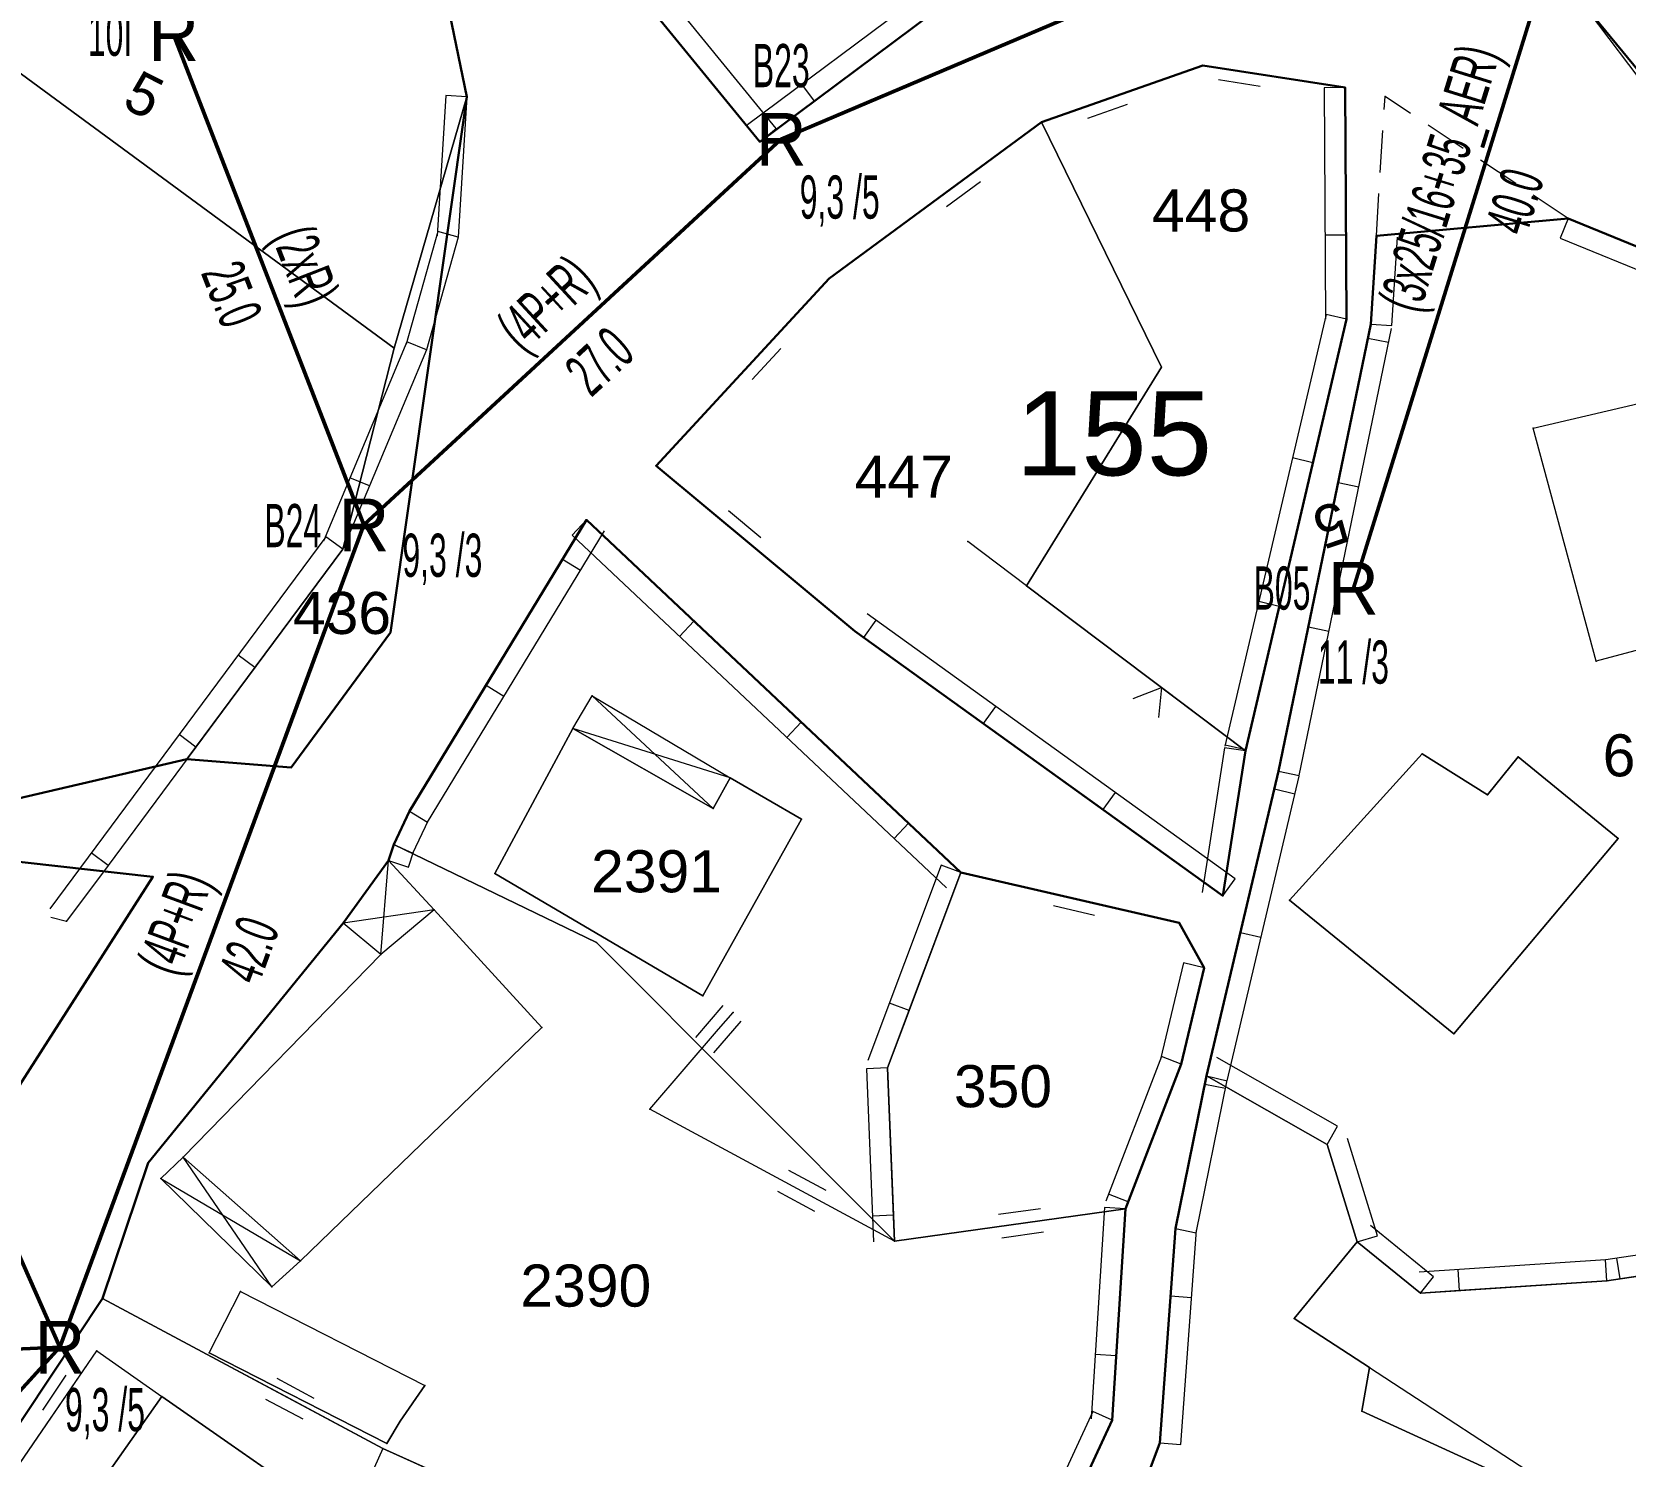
# Model space of a CAD drawing. Header units: millimetres. Extents: x 615240 to 617330, y 4151758 to 4153557.
# Drawn here: x 615495.8 to 615571.4, y 4152427.7 to 4152495.3 of the extents above; entities that cross this region are included whole.
import ezdxf
from ezdxf.enums import TextEntityAlignment as Align
from ezdxf.xclip import XClip

# ---------------------------------------------------------------- set-up
doc = ezdxf.new("R2010")
doc.units = ezdxf.units.MM
doc.header["$XCLIPFRAME"] = 2
for name, color, linetype, lineweight in [('02_ADA_ALN_YENI', 7, 'Continuous', 30), ('02_ADA_NO_YENI', 18, 'Continuous', 0), ('03_PARSEL_ALN_ESKI', 18, 'Continuous', 0), ('03_PARSEL_ALN_YENI', 171, 'Continuous', 0), ('03_PARSEL_NO_ESKI', 5, 'Continuous', 0), ('03_PARSEL_SNR_YENI', 5, 'Continuous', 0), ('04_YAPI_ALN_TSCLSIZ', 18, 'Continuous', 0), ('04_YAPI_SNR_TSCL', 232, 'Continuous', 0), ('04_YAPI_SNR_TSCLSZ', 77, 'Continuous', 0), ('06_DETAY_SNR_KROKI', 4, 'Continuous', 0), ('06_DETAY_SNR_PAFTA', 26, 'Continuous', 0), ('07_SNRTIP_GECERLI', 30, 'Continuous', 0), ('07_SNRTIP_SABIT', 18, 'Continuous', 0), ('DIREK_AG_MEVCUT', 3, 'Continuous', 25), ('HAT_AG_HAVAI_MEVCUT', 82, 'Continuous', 50), ('NOKTA_DETAY_YENI', 171, 'Continuous', 0), ('NOKTA_PARSEL_ESKI', 6, 'Continuous', 0), ('NOKTA_PARSEL_YENI', 30, 'Continuous', 0), ('NOKTA_YAPI_TSCL', 232, 'Continuous', 0), ('NOKTA_YAPI_TSCLSIZ', 77, 'Continuous', 0)]:
    doc.layers.add(name, color=color, linetype=linetype, lineweight=lineweight)
doc.styles.add('Direk', font='B_CAD')
doc.styles.get("Standard").update_dxf_attribs({"font": 'Arial'})

# ---------------------------------------------------------------- blocks, each defined once
blk = doc.blocks.new('fggg')
at = {"layer": '02_ADA_ALN_YENI', "color": 252}
for points in [[(615501.25, 4152590.126, 0), (615507.724, 4152578.449, 0), (615507.474, 4152561.152, 0), (615508.633, 4152534.902, 0), (615509.696, 4152515.162, 0), (615509.696, 4152515.162, 0), (615514.004, 4152504.009, 0), (615516.447, 4152492.188, 0), (615512.829, 4152466.754, 0), (615508.115, 4152460.35, 0), (615503.162, 4152460.737, 0), (615486.441, 4152456.847, 0), (615501.544, 4152455.159, 0), (615489.491, 4152436.325, 0), (615488.049, 4152431.59, 0), (615483.747, 4152429.484, 0), (615464.52, 4152425.889, 0), (615450.557, 4152424.492, 0)], [(615559.243, 4152532.884, 0), (615551.337, 4152524.454, 0), (615551.378, 4152513.617, 0), (615551.865, 4152505.682, 0), (615546.031, 4152501.736, 0), (615538.56, 4152496.164, 0), (615530.357, 4152490.047, 0), (615524.52, 4152497.2, 0), (615518.976, 4152505.934, 0), (615516.21, 4152514.944, 0), (615515.106, 4152520.159, 0), (615513.975, 4152535.106, 0)], [(615544.684, 4152415.861, 0), (615549.344, 4152428.277, 0), (615550.075, 4152438.456, 0), (615551.554, 4152445.699, 0), (615554.975, 4152460.163, 0), (615559.35, 4152481.39, 0), (615559.615, 4152485.591, 0), (615568.724, 4152486.403, 0), (615577.739, 4152482.719, 0), (615582.036, 4152480.444, 0), (615586.552, 4152476.087, 0), (615588.036, 4152473.91, 0), (615594.597, 4152469.408, 0), (615603.465, 4152466.76, 0), (615607.786, 4152464.561, 0), (615614.821, 4152459.445, 0), (615616.731, 4152455.714, 0), (615619.721, 4152448.67, 0), (615627.819, 4152444.971, 0), (615633.9, 4152430.775, 0), (615615.319, 4152431.914, 0), (615600.094, 4152428.936, 0), (615599.966, 4152424.866, 0)], [(615540.646, 4152415.484, 0), (615547.072, 4152429.356, 0), (615547.707, 4152439.396, 0), (615550.349, 4152446.261, 0), (615551.441, 4152450.84, 0), (615550.263, 4152452.973, 0), (615539.898, 4152455.361, 0), (615522.122, 4152472.095, 0), (615513.719, 4152458.27, 0), (615512.98, 4152456.695, 0), (615512.727, 4152455.927, 0), (615510.576, 4152452.946, 0), (615501.322, 4152441.569, 0), (615499.15, 4152435.134, 0), (615487.976, 4152418.327, 0)]]:
    blk.add_polyline3d(points, dxfattribs=at)
for points in [[(615573.362, 4152524.508, 0), (615576.611, 4152521.028, 0), (615571.72, 4152499.965, 0), (615575.435, 4152489.336, 0), (615562.478, 4152505.04, 0), (615573.362, 4152524.508, 0)], [(615558.199, 4152481.625, 0), (615553.4, 4152461.128, 0), (615552.329, 4152454.253, 0), (615534.869, 4152466.822, 0), (615525.424, 4152474.67, 0), (615533.645, 4152483.556, 0), (615543.717, 4152490.976, 0), (615551.375, 4152493.675, 0), (615558.139, 4152492.619, 0), (615558.199, 4152481.625, 0)]]:
    blk.add_polyline3d(points, close=True, dxfattribs=at)
at = {"layer": '03_PARSEL_ALN_ESKI', "color": 252}
for p in [(615551.592, 4152486.789), (615537.48, 4152474.149), (615510.812, 4152467.68), (615525.842, 4152455.416), (615542.19, 4152445.213), (615522.484, 4152435.747)]:
    blk.add_point(p, dxfattribs=at)
at = {"layer": '03_PARSEL_ALN_YENI', "color": 252}
for points in [[(615465.536, 4152515.156, 0), (615490.952, 4152535.753, 0), (615508.633, 4152534.902, 0), (615509.696, 4152515.162, 0), (615514.004, 4152504.009, 0), (615516.447, 4152492.188, 0), (615512.99, 4152480.249, 0), (615465.536, 4152515.156, 0)], [(615575.435, 4152489.336, 0), (615562.478, 4152505.04, 0), (615573.362, 4152524.508, 0), (615576.611, 4152521.028, 0), (615571.72, 4152499.965, 0), (615575.435, 4152489.336, 0)], [(615533.389, 4152508.062, 0), (615538.56, 4152496.164, 0), (615530.357, 4152490.047, 0), (615524.52, 4152497.2, 0), (615518.976, 4152505.934, 0), (615516.21, 4152514.944, 0), (615527.877, 4152518.844, 0), (615532.714, 4152520.922, 0), (615531.665, 4152513.249, 0), (615533.389, 4152508.062, 0)], [(615465.536, 4152515.156, 0), (615512.99, 4152480.249, 0), (615510.559, 4152470.705, 0), (615503.162, 4152460.737, 0), (615486.441, 4152456.847, 0), (615475.971, 4152465.501, 0), (615465.536, 4152515.156, 0)], [(615543.717, 4152490.976, 0), (615551.375, 4152493.675, 0), (615558.139, 4152492.619, 0), (615558.199, 4152481.625, 0), (615553.4, 4152461.128, 0), (615543.011, 4152468.972, 0), (615549.416, 4152479.352, 0), (615543.717, 4152490.976, 0)], [(615503.162, 4152460.737, 0), (615510.559, 4152470.705, 0), (615512.99, 4152480.249, 0), (615516.447, 4152492.188, 0), (615512.829, 4152466.754, 0), (615508.115, 4152460.35, 0), (615503.162, 4152460.737, 0)], [(615552.329, 4152454.253, 0), (615534.869, 4152466.822, 0), (615525.424, 4152474.67, 0), (615533.645, 4152483.556, 0), (615543.717, 4152490.976, 0), (615549.416, 4152479.352, 0), (615543.011, 4152468.972, 0), (615553.4, 4152461.128, 0), (615552.329, 4152454.253, 0)], [(615551.554, 4152445.699, 0), (615554.975, 4152460.163, 0), (615559.35, 4152481.39, 0), (615559.615, 4152485.591, 0), (615568.724, 4152486.403, 0), (615577.739, 4152482.719, 0), (615582.036, 4152480.444, 0), (615586.552, 4152476.087, 0), (615588.036, 4152473.91, 0), (615594.597, 4152469.408, 0), (615591.537, 4152464.913, 0), (615587.517, 4152458.542, 0), (615585.716, 4152454.776, 0), (615583.345, 4152449.473, 0), (615581.083, 4152443.865, 0), (615578.104, 4152437.103, 0), (615570.549, 4152435.968, 0), (615561.705, 4152435.388, 0), (615558.708, 4152437.819, 0), (615557.283, 4152442.439, 0), (615551.554, 4152445.699, 0)], [(615536.418, 4152446.08, 0), (615536.748, 4152437.86, 0), (615522.602, 4152452.034, 0), (615512.98, 4152456.695, 0), (615513.719, 4152458.27, 0), (615522.122, 4152472.095, 0), (615539.898, 4152455.361, 0), (615536.418, 4152446.08, 0)], [(615489.491, 4152436.325, 0), (615488.049, 4152431.59, 0), (615483.747, 4152429.484, 0), (615472.981, 4152436.666, 0), (615462.273, 4152452.492, 0), (615448.57, 4152463.151, 0), (615486.441, 4152456.847, 0), (615501.544, 4152455.159, 0), (615489.491, 4152436.325, 0)], [(615501.322, 4152441.569, 0), (615510.576, 4152452.946, 0), (615512.727, 4152455.927, 0), (615512.98, 4152456.695, 0), (615522.602, 4152452.034, 0), (615536.748, 4152437.86, 0), (615547.707, 4152439.396, 0), (615547.072, 4152429.356, 0), (615540.646, 4152415.484, 0), (615533.686, 4152414.26, 0), (615529.706, 4152413.477, 0), (615526.38, 4152421.739, 0), (615512.461, 4152428.01, 0), (615499.15, 4152435.134, 0), (615501.322, 4152441.569, 0)], [(615539.898, 4152455.361, 0), (615550.263, 4152452.973, 0), (615551.441, 4152450.84, 0), (615550.349, 4152446.261, 0), (615547.707, 4152439.396, 0), (615536.748, 4152437.86, 0), (615536.418, 4152446.08, 0), (615539.898, 4152455.361, 0)], [(615570.877, 4152424.307, 0), (615567.765, 4152412.206, 0), (615558.202, 4152414.138, 0), (615549.245, 4152420.215, 0), (615544.684, 4152415.861, 0), (615549.344, 4152428.277, 0), (615550.075, 4152438.456, 0), (615551.554, 4152445.699, 0), (615557.283, 4152442.439, 0), (615558.708, 4152437.819, 0), (615555.711, 4152434.185, 0), (615559.289, 4152431.855, 0), (615558.927, 4152429.779, 0), (615570.877, 4152424.307, 0)], [(615513.944, 4152394.051, 0), (615496.776, 4152409.62, 0), (615487.976, 4152418.327, 0), (615499.15, 4152435.134, 0), (615512.461, 4152428.01, 0), (615526.38, 4152421.739, 0), (615516.662, 4152391.388, 0), (615513.944, 4152394.051, 0)]]:
    blk.add_polyline3d(points, close=True, dxfattribs=at)
blk.add_polyline3d([(615570.877, 4152424.307, 0), (615558.927, 4152429.779, 0), (615559.289, 4152431.855, 0), (615555.711, 4152434.185, 0), (615558.708, 4152437.819, 0), (615561.705, 4152435.388, 0), (615570.549, 4152435.968, 0), (615578.104, 4152437.103, 0), (615581.083, 4152443.865, 0), (615581.759, 4152443.518, 0), (615584.868, 4152442.336, 0), (615596.277, 4152440, 0), (615598.795, 4152440.009, 0), (615605.882, 4152440.291, 0), (615605.882, 4152440.291, 0), (615610.084, 4152440.986, 0), (615617.135, 4152445.737, 0), (615619.721, 4152448.67, 0), (615627.819, 4152444.971, 0), (615633.9, 4152430.775, 0), (615615.319, 4152431.914, 0), (615600.094, 4152428.936, 0), (615599.966, 4152424.866, 0)], dxfattribs=at)
at = {"layer": '03_PARSEL_SNR_YENI', "color": 252}
for p, q in [((615531.132, 4152490.679, 0.953), (615525.295, 4152497.832, 0.953)), ((615516.447, 4152492.188, 0.953), (615515.435, 4152497.085, 0.953)), ((615537.962, 4152496.966, 0.953), (615529.759, 4152490.849, 0.953)), ((615538.56, 4152496.164, 0.953), (615532.948, 4152491.979, 0.953)), ((615530.357, 4152490.047, 0.953), (615525.931, 4152495.47, 0.953)), ((615551.375, 4152493.675, 0.953), (615546.659, 4152492.013, 0.953)), ((615553.199, 4152493.39, 0.953), (615551.375, 4152493.675, 0.953)), ((615532.948, 4152491.979, 0.953), (615532.351, 4152492.781, 0.953)), ((615554.1, 4152492.68, 0.953), (615552.124, 4152492.989, 0.953)), ((615558.139, 4152492.619, 0.953), (615553.199, 4152493.39, 0.953)), ((615532.948, 4152491.979, 0.953), (615530.357, 4152490.047, 0.953)), ((615546.659, 4152492.013, 0.953), (615543.717, 4152490.976, 0.953)), ((615558.139, 4152492.619, 0.953), (615557.139, 4152492.614, 0.953)), ((615557.139, 4152492.614, 0.953), (615557.199, 4152481.62, 0.953)), ((615558.139, 4152492.619, 0.953), (615558.177, 4152485.619, 0.953)), ((615547.789, 4152491.815, 0.953), (615545.903, 4152491.15, 0.953)), ((615530.357, 4152490.047, 0.953), (615531.132, 4152490.679, 0.953)), ((615543.717, 4152490.976, 0.953), (615539.691, 4152488.01, 0.953)), ((615540.83, 4152488.15, 0.953), (615539.22, 4152486.964, 0.953)), ((615539.691, 4152488.01, 0.953), (615533.645, 4152483.556, 0.953)), ((615568.724, 4152486.403, 0.953), (615568.346, 4152485.477, 0.953)), ((615568.724, 4152486.403, 0.953), (615575.204, 4152483.755, 0.953)), ((615558.177, 4152485.619, 0.953), (615557.177, 4152485.614, 0.953)), ((615558.177, 4152485.619, 0.953), (615558.199, 4152481.625, 0.953)), ((615559.35, 4152481.39, 0.953), (615559.615, 4152485.591, 0.953)), ((615560.348, 4152481.327, 0.953), (615560.613, 4152485.528, 0.953)), ((615568.346, 4152485.477, 0.953), (615577.361, 4152481.793, 0.953)), ((615533.645, 4152483.556, 0.953), (615530.249, 4152479.886, 0.953)), ((615557.225, 4152481.853, 0.953), (615552.426, 4152461.356, 0.953)), ((615558.199, 4152481.625, 0.953), (615556.603, 4152474.809, 0.953)), ((615558.199, 4152481.625, 0.953), (615557.225, 4152481.853, 0.953)), ((615559.214, 4152480.731, 0.953), (615559.35, 4152481.39, 0.953)), ((615559.35, 4152481.39, 0.953), (615560.348, 4152481.327, 0.953)), ((615555.954, 4152459.961, 0.953), (615560.329, 4152481.188, 0.953)), ((615557.801, 4152473.875, 0.953), (615559.214, 4152480.731, 0.953)), ((615559.214, 4152480.731, 0.953), (615560.194, 4152480.529, 0.953)), ((615530.249, 4152479.886, 0.953), (615525.424, 4152474.67, 0.953)), ((615531.341, 4152480.238, 0.953), (615529.983, 4152478.77, 0.953)), ((615525.424, 4152474.67, 0.953), (615529.27, 4152471.475, 0.953)), ((615556.603, 4152474.809, 0.953), (615555.007, 4152467.994, 0.953)), ((615556.603, 4152474.809, 0.953), (615555.63, 4152475.037, 0.953)), ((615556.388, 4152467.019, 0.953), (615557.801, 4152473.875, 0.953)), ((615557.801, 4152473.875, 0.953), (615558.78, 4152473.673, 0.953)), ((615528.86, 4152472.546, 0.953), (615530.398, 4152471.268, 0.953)), ((615514.574, 4152457.751, 0.953), (615522.977, 4152471.576, 0.953)), ((615520.991, 4152470.233, 0.953), (615522.122, 4152472.095, 0.953)), ((615522.122, 4152472.095, 0.953), (615521.437, 4152471.367, 0.953)), ((615522.122, 4152472.095, 0.953), (615527.219, 4152467.297, 0.953)), ((615509.756, 4152471.301, 0.953), (615502.784, 4152461.906, 0.953)), ((615510.559, 4152470.705, 0.953), (615509.756, 4152471.301, 0.953)), ((615521.437, 4152471.367, 0.953), (615539.213, 4152454.633, 0.953)), ((615529.27, 4152471.475, 0.953), (615534.869, 4152466.822, 0.953)), ((615543.011, 4152468.972, 0.953), (615540.221, 4152471.078, 0.953)), ((615510.559, 4152470.705, 0.953), (615506.388, 4152465.084, 0.953)), ((615517.355, 4152464.252, 0.953), (615520.991, 4152470.233, 0.953)), ((615520.991, 4152470.233, 0.953), (615521.845, 4152469.714, 0.953)), ((615545.419, 4152467.153, 0.953), (615543.011, 4152468.972, 0.953)), ((615555.007, 4152467.994, 0.953), (615553.412, 4152461.178, 0.953)), ((615555.007, 4152467.994, 0.953), (615554.034, 4152468.222, 0.953)), ((615527.219, 4152467.297, 0.953), (615526.533, 4152466.569, 0.953)), ((615527.219, 4152467.297, 0.953), (615532.316, 4152462.499, 0.953)), ((615535.286, 4152466.522, 0.953), (615535.87, 4152467.334, 0.953)), ((615552.913, 4152455.065, 0.953), (615535.453, 4152467.634, 0.953)), ((615549.41, 4152464.141, 0.953), (615545.419, 4152467.153, 0.953)), ((615554.975, 4152460.163, 0.953), (615556.388, 4152467.019, 0.953)), ((615556.388, 4152467.019, 0.953), (615557.367, 4152466.817, 0.953)), ((615535.286, 4152466.522, 0.953), (615534.869, 4152466.822, 0.953)), ((615540.967, 4152462.432, 0.953), (615535.286, 4152466.522, 0.953)), ((615506.388, 4152465.084, 0.953), (615505.584, 4152465.68, 0.953)), ((615506.388, 4152465.084, 0.953), (615503.587, 4152461.31, 0.953)), ((615513.719, 4152458.27, 0.953), (615517.355, 4152464.252, 0.953)), ((615517.355, 4152464.252, 0.953), (615518.209, 4152463.732, 0.953)), ((615548.077, 4152463.62, 0.953), (615549.41, 4152464.141, 0.953)), ((615549.41, 4152464.141, 0.953), (615549.274, 4152462.716, 0.953)), ((615553.4, 4152461.128, 0.953), (615549.41, 4152464.141, 0.953)), ((615540.967, 4152462.432, 0.953), (615541.551, 4152463.244, 0.953)), ((615532.316, 4152462.499, 0.953), (615531.63, 4152461.771, 0.953)), ((615532.316, 4152462.499, 0.953), (615537.413, 4152457.701, 0.953)), ((615546.648, 4152458.343, 0.953), (615540.967, 4152462.432, 0.953)), ((615552.412, 4152461.282, 0.953), (615551.341, 4152454.407, 0.953)), ((615553.4, 4152461.128, 0.953), (615552.329, 4152454.253, 0.953)), ((615553.4, 4152461.128, 0.953), (615552.412, 4152461.282, 0.953)), ((615553.412, 4152461.178, 0.953), (615552.438, 4152461.406, 0.953)), ((615553.412, 4152461.178, 0.953), (615553.4, 4152461.128, 0.953)), ((615554.776, 4152459.323, 0.953), (615554.975, 4152460.163, 0.953)), ((615554.975, 4152460.163, 0.953), (615555.954, 4152459.961, 0.953)), ((615552.527, 4152445.469, 0.953), (615555.948, 4152459.933, 0.953)), ((615546.648, 4152458.343, 0.953), (615547.232, 4152459.154, 0.953)), ((615553.165, 4152452.511, 0.953), (615554.776, 4152459.323, 0.953)), ((615554.776, 4152459.323, 0.953), (615555.75, 4152459.093, 0.953)), ((615512.98, 4152456.695, 0.953), (615513.719, 4152458.27, 0.953)), ((615513.719, 4152458.27, 0.953), (615514.574, 4152457.751, 0.953)), ((615552.329, 4152454.253, 0.953), (615546.648, 4152458.343, 0.953)), ((615513.885, 4152456.27, 0.953), (615514.624, 4152457.845, 0.953)), ((615537.413, 4152457.701, 0.953), (615536.727, 4152456.973, 0.953)), ((615537.413, 4152457.701, 0.953), (615539.898, 4152455.361, 0.953)), ((615512.727, 4152455.927, 0.953), (615512.98, 4152456.695, 0.953)), ((615512.98, 4152456.695, 0.953), (615513.885, 4152456.27, 0.953)), ((615513.677, 4152455.614, 0.953), (615513.93, 4152456.382, 0.953)), ((615512.727, 4152455.927, 0.953), (615513.677, 4152455.614, 0.953)), ((615538.962, 4152455.712, 0.953), (615535.482, 4152446.431, 0.953)), ((615539.898, 4152455.361, 0.953), (615538.962, 4152455.712, 0.953)), ((615539.898, 4152455.361, 0.953), (615537.44, 4152448.807, 0.953)), ((615545.39, 4152454.095, 0.953), (615539.898, 4152455.361, 0.953)), ((615552.329, 4152454.253, 0.953), (615552.913, 4152455.065, 0.953)), ((615550.263, 4152452.973, 0.953), (615545.39, 4152454.095, 0.953)), ((615546.239, 4152453.323, 0.953), (615544.29, 4152453.772, 0.953)), ((615501.322, 4152441.569, 650.797), (615510.576, 4152452.946, 650.445)), ((615551.441, 4152450.84, 0.953), (615550.263, 4152452.973, 0.953)), ((615551.554, 4152445.699, 0.953), (615553.165, 4152452.511, 0.953)), ((615553.165, 4152452.511, 0.953), (615554.138, 4152452.281, 0.953)), ((615550.468, 4152451.072, 0.953), (615549.376, 4152446.493, 0.953)), ((615551.441, 4152450.84, 0.953), (615550.468, 4152451.072, 0.953)), ((615551.441, 4152450.84, 0.953), (615550.349, 4152446.261, 0.953)), ((615537.44, 4152448.807, 0.953), (615536.418, 4152446.08, 0.953)), ((615537.44, 4152448.807, 0.953), (615536.504, 4152449.158, 0.953)), ((615549.416, 4152446.62, 0.953), (615546.774, 4152439.755, 0.953)), ((615550.349, 4152446.261, 0.953), (615549.416, 4152446.62, 0.953)), ((615557.778, 4152443.308, 0.953), (615552.049, 4152446.568, 0.953)), ((615536.418, 4152446.08, 0.953), (615535.419, 4152446.04, 0.953)), ((615535.419, 4152446.04, 0.953), (615535.749, 4152437.82, 0.953)), ((615536.418, 4152446.08, 0.953), (615536.699, 4152439.086, 0.953)), ((615550.349, 4152446.261, 0.953), (615547.835, 4152439.728, 0.953)), ((615550.075, 4152438.456, 0.953), (615551.475, 4152445.314, 0.953)), ((615551.055, 4152438.256, 0.953), (615552.534, 4152445.499, 0.953)), ((615551.475, 4152445.314, 0.953), (615551.554, 4152445.699, 0.953)), ((615551.475, 4152445.314, 0.953), (615552.455, 4152445.114, 0.953)), ((615551.554, 4152445.699, 0.953), (615552.527, 4152445.469, 0.953)), ((615557.283, 4152442.439, 0.953), (615551.554, 4152445.699, 0.953)), ((615557.283, 4152442.439, 0.953), (615557.778, 4152443.308, 0.953)), ((615558.708, 4152437.819, 0.953), (615557.283, 4152442.439, 0.953)), ((615559.664, 4152438.114, 0.953), (615558.239, 4152442.734, 0.953)), ((615499.15, 4152435.134, 651.069), (615501.322, 4152441.569, 650.797)), ((615547.835, 4152439.728, 0.953), (615546.902, 4152440.087, 0.953)), ((615547.835, 4152439.728, 0.953), (615547.707, 4152439.396, 0.953)), ((615536.699, 4152439.086, 0.953), (615535.7, 4152439.046, 0.953)), ((615536.699, 4152439.086, 0.953), (615536.748, 4152437.86, 0.953)), ((615543.668, 4152439.398, 0.953), (615541.687, 4152439.12, 0.953)), ((615547.707, 4152439.396, 0.953), (615542.755, 4152438.702, 0.953)), ((615546.709, 4152439.459, 0.953), (615546.074, 4152429.419, 0.953)), ((615547.707, 4152439.396, 0.953), (615546.709, 4152439.459, 0.953)), ((615547.707, 4152439.396, 0.953), (615547.265, 4152432.41, 0.953)), ((615542.755, 4152438.702, 0.953), (615536.748, 4152437.86, 0.953)), ((615543.824, 4152438.284, 0.953), (615541.843, 4152438.006, 0.953)), ((615549.845, 4152435.259, 0.953), (615550.075, 4152438.456, 0.953)), ((615550.075, 4152438.456, 0.953), (615551.055, 4152438.256, 0.953)), ((615550.341, 4152428.205, 0.953), (615551.072, 4152438.384, 0.953)), ((615562.335, 4152436.165, 0.953), (615559.338, 4152438.596, 0.953)), ((615558.708, 4152437.819, 640.628), (615555.711, 4152434.185, 640.456)), ((615558.708, 4152437.819, 0.953), (615559.664, 4152438.114, 0.953)), ((615561.705, 4152435.388, 0.953), (615558.708, 4152437.819, 0.953)), ((615577.955, 4152438.092, 0.953), (615570.4, 4152436.957, 0.953)), ((615570.484, 4152436.966, 0.953), (615561.64, 4152436.386, 0.953)), ((615570.549, 4152435.968, 0.953), (615570.484, 4152436.966, 0.953)), ((615571.182, 4152436.063, 0.953), (615571.033, 4152437.052, 0.953)), ((615578.104, 4152437.103, 0.953), (615571.182, 4152436.063, 0.953)), ((615561.705, 4152435.388, 0.953), (615562.335, 4152436.165, 0.953)), ((615563.564, 4152435.51, 0.953), (615563.499, 4152436.508, 0.953)), ((615570.549, 4152435.968, 0.953), (615563.564, 4152435.51, 0.953)), ((615571.182, 4152436.063, 0.953), (615570.549, 4152435.968, 0.953)), ((615549.344, 4152428.277, 0.953), (615549.845, 4152435.259, 0.953)), ((615549.845, 4152435.259, 0.953), (615550.843, 4152435.187, 0.953)), ((615563.564, 4152435.51, 0.953), (615561.705, 4152435.388, 0.953)), ((615499.15, 4152435.134, 0.953), (615496.382, 4152430.97, 0.953)), ((615499.236, 4152435.088, 0.953), (615499.15, 4152435.134, 0.953)), ((615508.053, 4152430.369, 0.953), (615499.236, 4152435.088, 0.953)), ((615555.711, 4152434.185, 640.456), (615559.289, 4152431.855, 639.399)), ((615547.265, 4152432.41, 0.953), (615546.267, 4152432.473, 0.953)), ((615547.265, 4152432.41, 0.953), (615547.072, 4152429.356, 0.953)), ((615497.404, 4152431.492, 0.953), (615496.297, 4152429.826, 0.953)), ((615496.382, 4152430.97, 0.953), (615490.845, 4152422.643, 0.953)), ((615509.2, 4152430.393, 0.953), (615507.436, 4152431.337, 0.953)), ((615508.669, 4152429.402, 0.953), (615506.906, 4152430.345, 0.953)), ((615512.461, 4152428.01, 0.953), (615508.053, 4152430.369, 0.953)), ((615546.165, 4152429.776, 0.953), (615539.739, 4152415.904, 0.953)), ((615547.072, 4152429.356, 0.953), (615544.13, 4152423.004, 0.953)), ((615547.072, 4152429.356, 0.953), (615546.165, 4152429.776, 0.953)), ((615512.461, 4152428.01, 0.953), (615512.05, 4152427.098, 0.953)), ((615512.461, 4152428.01, 0.953), (615518.843, 4152425.135, 0.953)), ((615549.344, 4152428.277, 0.953), (615547.587, 4152423.596, 0.953)), ((615549.344, 4152428.277, 0.953), (615550.341, 4152428.205, 0.953))]:
    blk.add_line(p, q, dxfattribs=at)
for p in [(615551.375, 4152493.675, 646.579), (615551.375, 4152493.675, 646.579), (615516.447, 4152492.188, 650.656), (615558.139, 4152492.619, 646.596), (615558.139, 4152492.619, 646.596), (615543.717, 4152490.976, 646.69), (615543.717, 4152490.976, 646.69), (615530.357, 4152490.047, 647.037), (615530.357, 4152490.047, 647.037), (615568.724, 4152486.403, 646.898), (615559.615, 4152485.591, 646.653), (615533.645, 4152483.556, 647.296), (615533.645, 4152483.556, 647.296), (615558.199, 4152481.625, 644.777), (615558.199, 4152481.625, 644.777), (615559.35, 4152481.39, 645.058), (615559.35, 4152481.39, 645.058), (615525.424, 4152474.67, 647.672), (615525.424, 4152474.67, 647.672), (615522.122, 4152472.095, 647.779), (615522.122, 4152472.095, 647.779), (615540.221, 4152471.078, 643.922), (615510.559, 4152470.705, 649.338), (615543.011, 4152468.972, 642.453), (615543.011, 4152468.972, 643.922), (615534.869, 4152466.822, 645.479), (615534.869, 4152466.822, 645.479), (615503.587, 4152461.31, 652.138), (615553.4, 4152461.128, 642.453), (615553.4, 4152461.128, 642.979), (615553.4, 4152461.128, 642.453), (615554.975, 4152460.163, 642.447), (615554.975, 4152460.163, 642.447), (615513.719, 4152458.27, 650.129), (615513.719, 4152458.27, 650.129), (615512.727, 4152455.927, 650.241), (615539.898, 4152455.361, 643.643), (615539.898, 4152455.361, 643.643), (615539.898, 4152455.361, 643.643), (615552.329, 4152454.253, 642.199), (615552.329, 4152454.253, 642.199), (615551.441, 4152450.84, 641.892), (615551.441, 4152450.84, 641.892), (615550.349, 4152446.261, 641.641), (615550.349, 4152446.261, 641.641), (615551.554, 4152445.699, 641.186), (615551.554, 4152445.699, 641.186), (615551.554, 4152445.699, 641.186), (615557.283, 4152442.439, 642.048), (615557.283, 4152442.439, 642.048), (615547.707, 4152439.396, 641.936), (615547.707, 4152439.396, 641.936), (615547.707, 4152439.396, 641.936), (615550.075, 4152438.456, 640.1), (615550.075, 4152438.456, 640.1), (615536.748, 4152437.86, 644.723), (615536.748, 4152437.86, 644.723), (615558.708, 4152437.819, 640.628), (615558.708, 4152437.819, 640.628), (615570.549, 4152435.968, 641.127), (615570.549, 4152435.968, 641.127), (615561.705, 4152435.388, 641.76), (615561.705, 4152435.388, 641.76), (615499.15, 4152435.134, 651.069), (615499.15, 4152435.134, 651.069), (615547.072, 4152429.356, 638.816), (615547.072, 4152429.356, 638.816), (615512.461, 4152428.01, 647.499), (615512.461, 4152428.01, 647.499), (615549.344, 4152428.277, 638.333), (615549.344, 4152428.277, 638.333)]:
    blk.add_point(p, dxfattribs=at)
at = {"layer": '04_YAPI_ALN_TSCLSIZ', "color": 252}
for points in [[(615532.327, 4152457.892, 0), (615527.645, 4152449.502, 0), (615517.779, 4152455.308, 0), (615521.483, 4152462.198, 0), (615528.143, 4152458.391, 0), (615528.948, 4152459.86, 0), (615532.327, 4152457.892, 0)], [(615571.087, 4152456.978, 0), (615563.294, 4152447.695, 0), (615555.496, 4152454.047, 0), (615561.792, 4152460.991, 0), (615564.888, 4152459.042, 0), (615566.35, 4152460.846, 0), (615571.087, 4152456.978, 0)], [(615512.653, 4152428.247, 0), (615504.219, 4152432.554, 0), (615505.708, 4152435.469, 0), (615514.458, 4152431.001, 0), (615513.28, 4152429.308, 0), (615512.653, 4152428.247, 0)], [(615494.722, 4152419.872, 0), (615492.053, 4152421.668, 0), (615493.543, 4152423.747, 0), (615493.036, 4152424.115, 0), (615498.88, 4152432.647, 0), (615501.963, 4152430.476, 0), (615495.872, 4152421.826, 0), (615494.722, 4152419.872, 0)], [(615511.532, 4152423.823, 0), (615505.354, 4152415.149, 0), (615495.872, 4152421.826, 0), (615501.963, 4152430.476, 0), (615511.532, 4152423.823, 0)]]:
    blk.add_polyline3d(points, close=True, dxfattribs=at)
at = {"layer": '04_YAPI_SNR_TSCL', "color": 252}
for p, q in [((615567.063, 4152476.46, 646.968), (615580.94, 4152479.701, 647.734)), ((615570.054, 4152465.385, 647.313), (615567.063, 4152476.46, 646.968)), ((615581.283, 4152468.417, 646.394), (615570.054, 4152465.385, 647.313)), ((615514.898, 4152453.59, 648.144), (615512.357, 4152451.468, 648.428)), ((615514.898, 4152453.59, 648.144), (615519.997, 4152447.993, 649.133)), ((615502.974, 4152441.839, 649.289), (615512.357, 4152451.468, 648.428)), ((615519.997, 4152447.993, 649.133), (615508.543, 4152436.921, 648.668)), ((615502.974, 4152441.839, 649.289), (615508.543, 4152436.921, 648.668))]:
    blk.add_line(p, q, dxfattribs=at)
at = {"layer": '04_YAPI_SNR_TSCLSZ', "color": 252}
for p, q in [((615521.483, 4152462.198, 647.137), (615522.39, 4152463.744, 646.608)), ((615522.39, 4152463.744, 646.608), (615528.948, 4152459.86, 649.862)), ((615522.39, 4152463.744, 646.608), (615528.143, 4152458.391, 650.031)), ((615521.483, 4152462.198, 647.137), (615517.779, 4152455.308, 650.896)), ((615528.143, 4152458.391, 650.031), (615521.483, 4152462.198, 647.137)), ((615528.948, 4152459.86, 649.862), (615521.483, 4152462.198, 647.137)), ((615561.792, 4152460.991, 648.414), (615555.496, 4152454.047, 642.144)), ((615564.888, 4152459.042, 648.577), (615561.792, 4152460.991, 648.414)), ((615566.35, 4152460.846, 648.752), (615564.888, 4152459.042, 648.577)), ((615571.087, 4152456.978, 648.21), (615566.35, 4152460.846, 648.752)), ((615528.948, 4152459.86, 649.862), (615528.143, 4152458.391, 650.031)), ((615532.327, 4152457.892, 650.198), (615528.948, 4152459.86, 649.862)), ((615527.645, 4152449.502, 650.872), (615532.327, 4152457.892, 650.198)), ((615563.294, 4152447.695, 641.935), (615571.087, 4152456.978, 648.21)), ((615510.576, 4152452.946, 650.445), (615512.727, 4152455.927, 650.241)), ((615512.357, 4152451.468, 648.428), (615512.727, 4152455.927, 650.241)), ((615512.727, 4152455.927, 650.241), (615514.898, 4152453.59, 648.144)), ((615517.779, 4152455.308, 650.896), (615527.645, 4152449.502, 650.872)), ((615514.898, 4152453.59, 648.144), (615510.576, 4152452.946, 650.445)), ((615555.496, 4152454.047, 642.144), (615563.294, 4152447.695, 641.935)), ((615512.357, 4152451.468, 648.428), (615510.576, 4152452.946, 650.445)), ((615501.916, 4152440.827, 648.346), (615502.974, 4152441.839, 649.289)), ((615507.195, 4152435.686, 648.269), (615502.974, 4152441.839, 649.289)), ((615507.195, 4152435.686, 648.269), (615501.916, 4152440.827, 648.346)), ((615501.916, 4152440.827, 648.346), (615508.543, 4152436.921, 648.668)), ((615508.543, 4152436.921, 648.668), (615507.195, 4152435.686, 648.269)), ((615504.219, 4152432.554, 648.258), (615505.708, 4152435.469)), ((615505.708, 4152435.469), (615514.458, 4152431.001, 645.93)), ((615493.036, 4152424.115, 647.881), (615498.88, 4152432.647, 650.082)), ((615498.88, 4152432.647, 650.082), (615501.963, 4152430.476, 651.524)), ((615504.219, 4152432.554, 648.258), (615512.653, 4152428.247, 647.887)), ((615513.28, 4152429.308, 646.196), (615514.458, 4152431.001, 645.93)), ((615501.963, 4152430.476, 651.524), (615495.872, 4152421.826)), ((615511.532, 4152423.823, 644.573), (615501.963, 4152430.476, 651.524)), ((615512.653, 4152428.247, 647.887), (615513.28, 4152429.308, 646.196))]:
    blk.add_line(p, q, dxfattribs=at)
at = {"layer": '06_DETAY_SNR_KROKI', "color": 252}
for p, q in [((615573.278, 4152491.489, 0.953), (615569.067, 4152497.08, 0.953)), ((615515.449, 4152492.25, 0.953), (615515.035, 4152485.588, 0.953)), ((615516.447, 4152492.188, 0.953), (615515.449, 4152492.25, 0.953)), ((615516.447, 4152492.188, 0.953), (615516.033, 4152485.526, 0.953)), ((615515.07, 4152485.797, 0.953), (615513.562, 4152480.442, 0.953)), ((615516.033, 4152485.526, 0.953), (615514.525, 4152480.171, 0.953)), ((615516.033, 4152485.526, 0.953), (615515.07, 4152485.797, 0.953)), ((615513.603, 4152480.557, 0.953), (615509.637, 4152471.091, 0.953)), ((615514.525, 4152480.171, 0.953), (615511.82, 4152473.715, 0.953)), ((615514.525, 4152480.171, 0.953), (615513.603, 4152480.557, 0.953)), ((615511.82, 4152473.715, 0.953), (615510.898, 4152474.101, 0.953)), ((615511.82, 4152473.715, 0.953), (615510.559, 4152470.705, 0.953)), ((615502.784, 4152461.906, 0.953), (615496.647, 4152453.636, 0.953)), ((615503.587, 4152461.31, 0.953), (615502.784, 4152461.906, 0.953)), ((615503.587, 4152461.31, 0.953), (615499.416, 4152455.689, 0.953)), ((615499.416, 4152455.689, 0.953), (615497.45, 4152453.04, 0.953)), ((615499.416, 4152455.689, 0.953), (615498.613, 4152456.285, 0.953)), ((615527.314, 4152447.526, 0.953), (615528.619, 4152449.041, 0.953)), ((615528.167, 4152446.792, 0.953), (615529.471, 4152448.307, 0.953)), ((615528.393, 4152447.916, 0.953), (615529.082, 4152448.717, 0.953)), ((615525.131, 4152444.127, 0.953), (615528.393, 4152447.916, 0.953)), ((615532.347, 4152440.234, 0.953), (615525.131, 4152444.127, 0.953)), ((615533.495, 4152440.254, 0.953), (615531.735, 4152441.204, 0.953)), ((615532.96, 4152439.264, 0.953), (615531.2, 4152440.214, 0.953)), ((615536.748, 4152437.86, 0.953), (615532.347, 4152440.234, 0.953)), ((615559.289, 4152431.855, 640.456), (615570.877, 4152424.307, 639.399))]:
    blk.add_line(p, q, dxfattribs=at)
for p in [(615516.447, 4152492.188, 650.656), (615516.033, 4152485.526, 650.019), (615516.033, 4152485.526, 650.019), (615514.525, 4152480.171, 649.607), (615514.525, 4152480.171, 649.607), (615510.559, 4152470.705, 649.338), (615503.587, 4152461.31, 649.338), (615497.45, 4152453.04, 652.138), (615529.082, 4152448.717, 645.024), (615525.131, 4152444.127, 645.377), (615525.131, 4152444.127, 645.377), (615536.748, 4152437.86, 644.723)]:
    blk.add_point(p, dxfattribs=at)
at = {"layer": '06_DETAY_SNR_PAFTA', "color": 252}
for p, q in [((615559.992, 4152491.579, 0.953), (615560.031, 4152492.205, 0.953)), ((615561.238, 4152491.399, 0.953), (615560.031, 4152492.205, 0.953)), ((615559.803, 4152488.585, 0.953), (615559.929, 4152490.581, 0.953)), ((615563.733, 4152489.734, 0.953), (615562.07, 4152490.844, 0.953)), ((615566.229, 4152488.068, 0.953), (615564.565, 4152489.179, 0.953)), ((615559.615, 4152485.591, 0.953), (615559.74, 4152487.587, 0.953)), ((615568.724, 4152486.403, 0.953), (615567.06, 4152487.513, 0.953)), ((615496.695, 4152453.237, 0.953), (615497.45, 4152453.04, 0.953))]:
    blk.add_line(p, q, dxfattribs=at)
for p in [(615560.031, 4152492.205, 646.653), (615560.031, 4152492.205, 646.653), (615568.724, 4152486.403, 646.898), (615559.615, 4152485.591, 645.058), (615497.45, 4152453.04, 652.138)]:
    blk.add_point(p, dxfattribs=at)
at = {"layer": '07_SNRTIP_GECERLI', "color": 252}
for points in [[(615512.99, 4152480.249, 0), (615465.536, 4152515.156, 0)], [(615562.478, 4152505.04, 647.555), (615575.435, 4152489.336, 647.183)], [(615516.447, 4152492.188, 650.656), (615512.829, 4152466.754, 0), (615508.115, 4152460.35, 0), (615503.162, 4152460.737, 0)], [(615512.99, 4152480.249, 0), (615516.447, 4152492.188, 650.656)], [(615543.011, 4152468.972, 0), (615549.416, 4152479.352, 0), (615543.717, 4152490.976, 646.69)], [(615559.615, 4152485.591, 0), (615568.724, 4152486.403, 646.898)], [(615510.559, 4152470.705, 649.338), (615512.99, 4152480.249, 0)], [(615486.441, 4152456.847, 0), (615503.162, 4152460.737, 0)], [(615501.544, 4152455.159, 0), (615486.441, 4152456.847, 0)], [(615536.748, 4152437.86, 0), (615522.602, 4152452.034, 0), (615512.98, 4152456.695, 650.199)], [(615489.491, 4152436.325, 652.033), (615501.544, 4152455.159, 0)], [(615559.289, 4152431.855, 0), (615558.927, 4152429.779, 0)], [(615558.927, 4152429.779, 0), (615570.877, 4152424.307, 0)]]:
    blk.add_polyline3d(points, dxfattribs=at)
at = {"layer": '07_SNRTIP_SABIT', "color": 252}
for points in [[(615508.633, 4152534.902, 655.31), (615509.696, 4152515.162, 653.607), (615514.004, 4152504.009, 652.013), (615516.447, 4152492.188, 650.656)], [(615516.21, 4152514.944, 652.881), (615518.976, 4152505.934, 651.83), (615524.52, 4152497.2, 650.373), (615530.357, 4152490.047, 647.037)], [(615530.357, 4152490.047, 647.037), (615538.56, 4152496.164, 646.419)], [(615558.139, 4152492.619, 646.596), (615551.375, 4152493.675, 646.579), (615543.717, 4152490.976, 646.69)], [(615553.4, 4152461.128, 642.453), (615558.199, 4152481.625, 644.777), (615558.139, 4152492.619, 646.596)], [(615543.717, 4152490.976, 646.69), (615533.645, 4152483.556, 647.296), (615525.424, 4152474.67, 647.672)], [(615568.724, 4152486.403, 646.898), (615577.739, 4152482.719, 647.669), (615582.036, 4152480.444, 647.976), (615586.552, 4152476.087, 648.238), (615588.036, 4152473.91, 648.939), (615594.597, 4152469.408, 648.955)], [(615551.554, 4152445.699, 641.186), (615554.975, 4152460.163, 642.447), (615559.35, 4152481.39, 645.058), (615559.615, 4152485.591, 645.058)], [(615525.424, 4152474.67, 647.672), (615534.869, 4152466.822, 645.479), (615552.329, 4152454.253, 642.199)], [(615512.98, 4152456.695, 0), (615513.719, 4152458.27, 650.129), (615522.122, 4152472.095, 647.779)], [(615522.122, 4152472.095, 647.779), (615539.898, 4152455.361, 643.643)], [(615503.162, 4152460.737, 0), (615510.559, 4152470.705, 649.338)], [(615543.011, 4152468.972, 0), (615553.4, 4152461.128, 642.453)], [(615552.329, 4152454.253, 642.199), (615553.4, 4152461.128, 642.453)], [(615499.15, 4152435.134, 651.069), (615501.322, 4152441.569, 650.797), (615510.576, 4152452.946, 650.445), (615512.727, 4152455.927, 0), (615512.98, 4152456.695, 650.445)], [(615539.898, 4152455.361, 643.643), (615536.418, 4152446.08, 0), (615536.748, 4152437.86, 644.723)], [(615539.898, 4152455.361, 643.643), (615550.263, 4152452.973, 0), (615551.441, 4152450.84, 641.892)], [(615551.441, 4152450.84, 641.892), (615550.349, 4152446.261, 641.641), (615547.707, 4152439.396, 641.936)], [(615551.554, 4152445.699, 641.186), (615550.075, 4152438.456, 640.1), (615549.344, 4152428.277, 638.333), (615544.684, 4152415.861, 634.273)], [(615558.708, 4152437.819, 640.628), (615557.283, 4152442.439, 642.048), (615551.554, 4152445.699, 641.186)], [(615558.708, 4152437.819, 640.628), (615561.705, 4152435.388, 641.76), (615570.549, 4152435.968, 641.127), (615578.104, 4152437.103, 0), (615581.083, 4152443.865, 642.622)], [(615547.707, 4152439.396, 641.936), (615536.748, 4152437.86, 643.886)], [(615547.707, 4152439.396, 641.936), (615547.072, 4152429.356, 638.816), (615540.646, 4152415.484, 638.294)], [(615558.708, 4152437.819, 640.628), (615555.711, 4152434.185, 640.456), (615559.289, 4152431.855, 640.456)], [(615499.15, 4152435.134, 651.069), (615487.976, 4152418.327, 651.281)], [(615499.15, 4152435.134, 651.069), (615512.461, 4152428.01, 647.499), (615526.38, 4152421.739, 643.643)]]:
    blk.add_polyline3d(points, dxfattribs=at)
at = {"layer": 'NOKTA_DETAY_YENI', "color": 252}
for p in [(615560.031, 4152492.205, 646.653), (615516.033, 4152485.526, 650.019), (615514.525, 4152480.171, 649.607), (615503.587, 4152461.31), (615497.45, 4152453.04, 652.138), (615529.082, 4152448.717, 645.024), (615525.131, 4152444.127, 645.377)]:
    blk.add_point(p, dxfattribs=at)
at = {"layer": 'NOKTA_PARSEL_ESKI', "color": 252}
for p in [(615512.99, 4152480.249), (615549.416, 4152479.352), (615512.829, 4152466.754), (615508.115, 4152460.35), (615501.544, 4152455.159), (615522.602, 4152452.034), (615558.927, 4152429.779)]:
    blk.add_point(p, dxfattribs=at)
at = {"layer": 'NOKTA_PARSEL_YENI', "color": 252}
for p in [(615551.375, 4152493.675, 646.579), (615516.447, 4152492.188, 650.656), (615558.139, 4152492.619, 646.596), (615543.717, 4152490.976, 646.69), (615530.357, 4152490.047, 647.037), (615568.724, 4152486.403, 646.898), (615559.615, 4152485.591), (615533.645, 4152483.556, 647.296), (615558.199, 4152481.625, 644.777), (615559.35, 4152481.39, 645.058), (615525.424, 4152474.67, 647.672), (615522.122, 4152472.095, 647.779), (615510.559, 4152470.705, 649.338), (615543.011, 4152468.972), (615534.869, 4152466.822, 645.479), (615553.4, 4152461.128, 642.453), (615503.162, 4152460.737), (615554.975, 4152460.163, 642.447), (615513.719, 4152458.27, 650.129), (615512.98, 4152456.695), (615512.727, 4152455.927, 650.241), (615539.898, 4152455.361, 643.643), (615552.329, 4152454.253, 642.199), (615510.576, 4152452.946, 650.445), (615550.263, 4152452.973), (615551.441, 4152450.84, 641.892), (615536.418, 4152446.08), (615550.349, 4152446.261, 641.641), (615551.554, 4152445.699, 641.186), (615557.283, 4152442.439, 642.048), (615501.322, 4152441.569, 650.797), (615547.707, 4152439.396, 641.936), (615550.075, 4152438.456, 640.1), (615536.748, 4152437.86, 644.723), (615558.708, 4152437.819, 640.628), (615570.549, 4152435.968, 641.127), (615561.705, 4152435.388, 641.76), (615499.15, 4152435.134, 651.069), (615555.711, 4152434.185, 640.456), (615559.289, 4152431.855), (615547.072, 4152429.356, 638.816), (615512.461, 4152428.01, 647.499), (615549.344, 4152428.277, 638.333)]:
    blk.add_point(p, dxfattribs=at)
at = {"layer": 'NOKTA_YAPI_TSCL', "color": 252}
for p in [(615567.063, 4152476.46, 646.968), (615570.054, 4152465.385), (615514.898, 4152453.59, 648.144), (615512.357, 4152451.468, 648.428), (615519.997, 4152447.993, 649.133), (615502.974, 4152441.839, 649.289), (615508.543, 4152436.921, 648.668)]:
    blk.add_point(p, dxfattribs=at)
at = {"layer": 'NOKTA_YAPI_TSCLSIZ', "color": 252}
for p in [(615522.39, 4152463.744, 646.608), (615521.483, 4152462.198, 647.137), (615561.792, 4152460.991, 648.414), (615566.35, 4152460.846, 648.752), (615528.948, 4152459.86, 649.862), (615564.888, 4152459.042, 648.577), (615528.143, 4152458.391, 650.031), (615532.327, 4152457.892, 650.198), (615571.087, 4152456.978, 648.21), (615517.779, 4152455.308, 650.896), (615555.496, 4152454.047, 642.144), (615527.645, 4152449.502, 650.872), (615563.294, 4152447.695, 641.935), (615501.916, 4152440.827, 648.346), (615505.708, 4152435.469), (615507.195, 4152435.686, 648.269), (615498.88, 4152432.647, 650.082), (615504.219, 4152432.554, 648.258), (615514.458, 4152431.001, 645.93), (615501.963, 4152430.476, 651.524), (615513.28, 4152429.308, 646.196), (615512.653, 4152428.247, 647.887)]:
    blk.add_point(p, dxfattribs=at)
at = {"layer": '02_ADA_NO_YENI', "color": 252}
blk.add_text('155', height=4, dxfattribs=at).set_placement((615542.499, 4152474.209))
at = {"layer": '03_PARSEL_NO_ESKI', "color": 252}
for s, p in [('448', (615548.967, 4152485.789)), ('447', (615534.855, 4152473.149)), ('436', (615508.187, 4152466.68)), ('636', (615570.357, 4152459.922)), ('2391', (615522.342, 4152454.416)), ('350', (615539.565, 4152444.213)), ('2390', (615518.984, 4152434.747))]:
    blk.add_text(s, height=2, dxfattribs=at).set_placement(p)

msp = doc.modelspace()

# ---------------------------------------------------------------- linework, layer by layer
at = {"layer": 'HAT_AG_HAVAI_MEVCUT'}
for p, q in [((615531.368, 4152490.166), (615570.257, 4152506.706)), ((615558.526, 4152468.849), (615570.257, 4152506.706)), ((615511.56, 4152471.858), (615502.528, 4152495.139)), ((615511.56, 4152471.858), (615531.368, 4152490.166)), ((615511.56, 4152471.858), (615497.13, 4152432.82)), ((615497.13, 4152432.82), (615486.798, 4152456.149)), ((615497.13, 4152432.82), (615467.021, 4152431.437)), ((615497.13, 4152432.82), (615475.279, 4152408.916))]:
    msp.add_line(p, q, dxfattribs=at)

# ---------------------------------------------------------------- block references
ref = msp.add_blockref('fggg', (0, 0))
XClip(ref).set_block_clipping_path([(615240.4021353753, 4153557.293983656), (616576.5432835864, 4153557.293983656), (616576.5432835864, 4152657.5), (617142.5, 4152657.5), (617142.5, 4151777.5), (615240.4021353753, 4151757.5), (615240.4021353753, 4152657.5)])

# ---------------------------------------------------------------- texts
at = {"layer": 'DIREK_AG_MEVCUT', "width": 0.53}
for s, p in [('10I', (615499.51, 4152495.153)), ('B23', (615531.368, 4152493.666)), ('9,3 /5', (615534.143, 4152487.425)), ('B24', (615508.183, 4152471.827)), ('9,3 /3', (615515.284, 4152470.42)), ('B05', (615555.137, 4152468.862)), ('11 /3', (615558.526, 4152465.349)), ('9,3 /5', (615499.27, 4152429.859))]:
    msp.add_text(s, height=2.05, dxfattribs=at).set_placement(p, align=Align.MIDDLE_CENTER)
at = {"layer": 'DIREK_AG_MEVCUT', "style": 'Direk'}
for p in [(615502.528, 4152495.139), (615531.368, 4152490.166), (615511.56, 4152471.858), (615558.526, 4152468.849), (615497.13, 4152432.82)]:
    msp.add_text('R', height=2.5, dxfattribs=at).set_placement(p, align=Align.MIDDLE_CENTER)
at = {"layer": 'DIREK_AG_MEVCUT', "color": 32, "style": 'Direk'}
for rotation, p in [(333.16125, (615501.128, 4152492.282)), (198.74082, (615557.465, 4152471.849))]:
    msp.add_text('5', height=2, rotation=rotation, dxfattribs=at).set_placement(p, align=Align.MIDDLE_CENTER)
at = {"layer": 'HAT_AG_HAVAI_MEVCUT', "lineweight": 30, "width": 0.53}
for s, rotation, p in [('(3x25/16+35_AER)', 72.7829, (615563.58, 4152488.029, 307785.129)), ('(2xR)', 291.20333, (615507.837, 4152483.806, 307751.264)), ('(4P+R)', 42.746, (615520.887, 4152481.636, 307765.684)), ('(4P+R)', 429.71364, (615503.548, 4152452.634, 307748.565))]:
    msp.add_text(s, height=2.05, rotation=rotation, dxfattribs=at).set_placement(p, align=Align.CENTER)
for s, rotation, p in [('40.0', 72.7829, (615565.204, 4152487.526, 307785.129)), ('25.0', 291.20333, (615506.252, 4152483.191, 307751.264)), ('27.0', 42.746, (615522.041, 4152480.388, 307765.684)), ('42.0', 429.71364, (615505.142, 4152452.044, 307748.565))]:
    msp.add_text(s, height=2.05, rotation=rotation, dxfattribs=at).set_placement(p, align=Align.TOP_CENTER)

doc.saveas('drawing.dxf')
